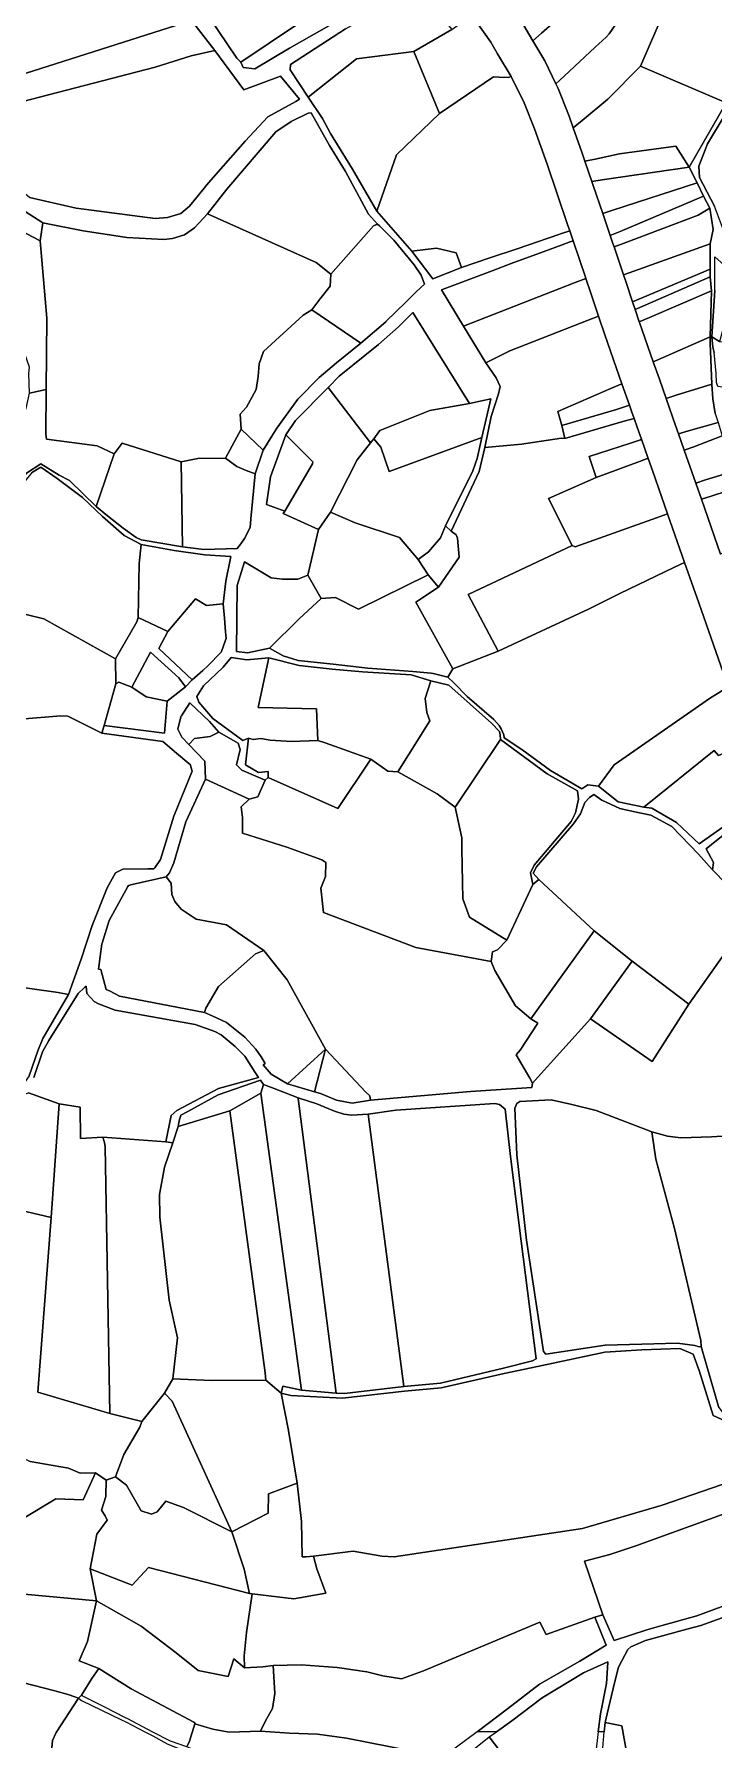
# Model space of a CAD drawing. Extents: x 542555 to 550520, y 1840485 to 1846995.
# Drawn here: x 548382 to 548751, y 1842996 to 1843922 of the extents above; entities that cross this region are included whole.
import ezdxf

# ---------------------------------------------------------------- set-up
doc = ezdxf.new("R2010")
doc.units = 0
doc.layers.add('Level 30', color=7, linetype='Continuous')

msp = doc.modelspace()

# ---------------------------------------------------------------- linework, layer by layer
at = {"layer": 'Level 30'}
for points in [[(548657.43, 1843922.78), (548652.66, 1843918.59), (548650.81, 1843921.69), (548646.49, 1843928.99), (548643.7, 1843932.94), (548647.93, 1843936.98), (548685.97, 1843973.29), (548698.66, 1843963.35), (548670.57, 1843934.34)], [(548445.31, 1843960.8), (548467.43, 1843929.63), (548348.5, 1843891.78), (548348.71, 1843897.3), (548348.73, 1843900.85), (548349.68, 1843916.09), (548352.41, 1843923.27), (548351.44, 1843928.08), (548400.88, 1843962.53), (548407.25, 1843965.66), (548424.67, 1843964.66), (548425.61, 1843962.93), (548428.24, 1843962.16), (548430.51, 1843961.71), (548438.92, 1843961.95)], [(548669.71, 1843899.38), (548665.17, 1843895.14), (548659.19, 1843907.61), (548652.66, 1843918.59), (548657.43, 1843922.78), (548670.57, 1843934.34), (548698.66, 1843963.35), (548713.06, 1843951.47), (548699.38, 1843929.94), (548694.24, 1843922.33), (548692.47, 1843920.49), (548686.5, 1843915.03)], [(548600.55, 1843934.52), (548608.67, 1843924.71), (548588.13, 1843912.69), (548556.95, 1843908.81), (548530.79, 1843887.88), (548521, 1843902.79), (548521.2, 1843905.7), (548551.01, 1843925.04), (548552.9518, 1843926.1599), (548598.33, 1843952.33), (548602.89, 1843954.96), (548608.09, 1843947.81), (548610.06, 1843945.13), (548605.76, 1843941.59), (548604.72, 1843940.73)], [(548724.88, 1843936.49), (548711.15, 1843904.69), (548693.5, 1843886.86), (548679.44, 1843875.23), (548674.67, 1843871.29), (548672.42, 1843877.63), (548666.41, 1843892.55), (548665.17, 1843895.14), (548669.71, 1843899.38), (548686.5, 1843915.03), (548692.47, 1843920.49), (548694.24, 1843922.33), (548699.38, 1843929.94), (548713.06, 1843951.47), (548726.02, 1843943.49)], [(548733.51, 1843941.29), (548742.48, 1843934.45), (548747.82, 1843930.92), (548776.43, 1843917.89), (548767.26, 1843899.07), (548757.73, 1843884.82), (548711.15, 1843904.69), (548724.88, 1843936.49), (548726.02, 1843943.49)], [(548467.43, 1843929.63), (548479.97, 1843913.27), (548467.14, 1843910.33), (548447.72, 1843904.26), (548365.94, 1843882.99), (548357.3, 1843878.6), (548354.74, 1843877.33), (548349.94, 1843885.94), (548348.5, 1843891.78)], [(548540.88, 1843938.29), (548547.29, 1843929.75), (548520.58, 1843914.54), (548501.78, 1843903.24), (548495.35, 1843904.12), (548494.14, 1843906.93)], [(548631.3, 1843898.96), (548602.04, 1843878.99), (548588.13, 1843912.69), (548608.67, 1843924.71), (548614.6, 1843928.83), (548619.55, 1843932.28), (548621.97, 1843929.02), (548629.95, 1843917.73), (548633.61, 1843911.49), (548640.93, 1843899.24), (548639.56, 1843898.65), (548634.45, 1843898.84)], [(548508.77, 1843877.21), (548496.46, 1843864.05), (548476.69, 1843841.46), (548466.3, 1843828.76), (548461.65, 1843824.78), (548454.34, 1843822.5), (548447.6, 1843821.96), (548404.83, 1843827.62), (548379.49, 1843833.49), (548366.02, 1843844.64), (548352.47, 1843858.01), (548359.56, 1843863.91), (548359.86, 1843865.47), (548354.74, 1843877.33), (548357.3, 1843878.6), (548365.94, 1843882.99), (548447.72, 1843904.26), (548467.14, 1843910.33), (548479.97, 1843913.27), (548495.75, 1843891.9), (548515.65, 1843899.37), (548525.93, 1843886.9), (548523.98, 1843885.62)], [(548588.13, 1843912.69), (548602.04, 1843878.99), (548578.72, 1843856.65), (548568.08, 1843826.02), (548554.78, 1843848.85), (548542.81, 1843868.21), (548538.54, 1843876.3), (548530.79, 1843887.88), (548556.95, 1843908.81)], [(548711.15, 1843904.69), (548757.73, 1843884.82), (548737.66, 1843849.82), (548730.29, 1843861.24), (548699.81, 1843857.05), (548686.59, 1843854.31), (548681.03, 1843853.16), (548679.4, 1843857.98), (548674.67, 1843871.29), (548679.44, 1843875.23), (548693.5, 1843886.86)], [(548671.5935, 1843818.6675), (548672.73, 1843815.31), (548667.78, 1843813.63), (548666.78, 1843813.29), (548644.1184, 1843805.599), (548629.33, 1843800.58), (548614.03, 1843795.31), (548611, 1843803.27), (548600.36, 1843805.86), (548586.94, 1843804.26), (548568.08, 1843826.02), (548578.72, 1843856.65), (548602.04, 1843878.99), (548631.3, 1843898.96), (548634.45, 1843898.84), (548639.56, 1843898.65), (548640.93, 1843899.24), (548641.39, 1843898.48), (548647.99, 1843884.76), (548653.63, 1843870.78), (548660.46, 1843851.56)], [(548566.21, 1843818.01), (548543.1, 1843791.85), (548535.07, 1843798.04), (548476.05, 1843824.59), (548486.63, 1843838), (548513.24, 1843869.12), (548521.48, 1843874.77), (548530.76, 1843879.17), (548532.32, 1843879.4), (548542.36, 1843861.7), (548550.9, 1843847.61), (548563.39, 1843824.38), (548568.41, 1843818.86)], [(548756.61, 1843877.6), (548786.6, 1843842.1), (548771.75, 1843821.96), (548757.39, 1843812.7), (548751.26, 1843828.78), (548743.29, 1843844.23), (548742.8, 1843850.49), (548747.48, 1843862.58)], [(548690.44, 1843842.94), (548684.77, 1843842.11), (548681.03, 1843853.16), (548686.59, 1843854.31), (548699.81, 1843857.05), (548730.29, 1843861.24), (548737.66, 1843849.82)], [(548696.06, 1843826.56), (548690.63, 1843824.81), (548685.52, 1843839.89), (548684.77, 1843842.11), (548690.44, 1843842.94), (548737.66, 1843849.82), (548741.88, 1843841.33)], [(548377.1272, 1843825.8209), (548386.68, 1843819.72), (548385.26, 1843809.82), (548363.44, 1843821.3), (548360.47, 1843825.24), (548357.5264, 1843827.9354), (548356.9878, 1843828.4286), (548356.94, 1843829.08), (548355.88, 1843832.86), (548355.16, 1843835.45), (548352.9667, 1843841.2512), (548365.9836, 1843832.9379)], [(548700.05, 1843814.94), (548694.73, 1843812.69), (548690.63, 1843824.81), (548696.06, 1843826.56), (548741.88, 1843841.33), (548745.46, 1843834.15)], [(548702.21, 1843808.64), (548696.79, 1843806.59), (548696.18, 1843808.39), (548694.73, 1843812.69), (548700.05, 1843814.94), (548745.46, 1843834.15), (548748.86, 1843827.67), (548742.51, 1843823.91)], [(548748.86, 1843827.67), (548750.57, 1843816.01), (548748.92, 1843808.19), (548707.46, 1843793.34), (548701.95, 1843791.36), (548697.91, 1843803.27), (548696.79, 1843806.59), (548702.21, 1843808.64), (548742.51, 1843823.91)], [(548385.26, 1843809.82), (548388.78, 1843767.83), (548388.52, 1843729.15), (548379.45, 1843727.21), (548379.1, 1843737.83), (548379.46, 1843741.34), (548374.2, 1843756.29), (548374.1, 1843768.23), (548375.34, 1843775.22), (548370.42, 1843787.14), (548368.85, 1843793.66), (548367.53, 1843806.41), (548363.44, 1843821.3)], [(548476.05, 1843824.59), (548535.07, 1843798.04), (548543.1, 1843791.85), (548542.58, 1843785.17), (548537.07, 1843778.2), (548532.7, 1843772.42), (548528.01, 1843769.57), (548506.43, 1843749.69), (548504.04, 1843743.04), (548503.63, 1843736.19), (548502.52, 1843729.11), (548497.18, 1843719.48), (548493.75, 1843715.73), (548494.34, 1843707.61), (548485.83, 1843691.85), (548470.82, 1843691.55), (548461.76, 1843689.86), (548429.77, 1843699.97), (548425.36, 1843694.2), (548416.23, 1843698.51), (548388.6, 1843702.22), (548388.32, 1843704.94), (548388.52, 1843729.15), (548388.78, 1843767.83), (548385.26, 1843809.82), (548386.68, 1843819.72), (548408.48, 1843815.29), (548432.19, 1843811.7), (548452.4, 1843810.56), (548457.1, 1843811.12), (548463.58, 1843813.08), (548469, 1843816.85)], [(548593.89, 1843786.41), (548592.1445, 1843784.7296), (548588.868, 1843781.5752), (548583.7, 1843776.6), (548572.9468, 1843765.9966), (548572.93, 1843765.98), (548572.8988, 1843765.9533), (548559.31, 1843754.32), (548532.7, 1843772.42), (548537.07, 1843778.2), (548542.58, 1843785.17), (548543.1, 1843791.85), (548566.21, 1843818.01), (548568.41, 1843818.86), (548569.5, 1843818.06), (548577.2, 1843810.17), (548588.2, 1843796.84), (548592.1, 1843791.16)], [(548681.25, 1843790.14), (548681.49, 1843789.42), (548675.74, 1843787.18), (548615.07, 1843763.55), (548603.16, 1843783.34), (548630.58, 1843793.67), (548640.9589, 1843797.4898), (548658.24, 1843803.85), (548668.7, 1843807.71), (548672.51, 1843809.11), (548674.57, 1843809.87)], [(548586.94, 1843804.26), (548600.36, 1843805.86), (548611, 1843803.27), (548614.03, 1843795.31), (548598.48, 1843789.3)], [(548712.35, 1843779.09), (548706.85, 1843776.78), (548703.14, 1843787.83), (548701.95, 1843791.36), (548707.46, 1843793.34), (548748.92, 1843808.19), (548748.99, 1843794.44)], [(548754.5467, 1843757.0802), (548754.09, 1843755.28), (548749.89, 1843757.66), (548751.61, 1843782.89), (548751.44, 1843801.23), (548754.791, 1843798.2592), (548756.64, 1843796.62), (548756.92, 1843775.95), (548757.52, 1843768.8)], [(548713.77, 1843774.97), (548708.27, 1843772.56), (548706.85, 1843776.78), (548712.35, 1843779.09), (548748.99, 1843794.44), (548749.01, 1843790.39)], [(548640.29, 1843750.04), (548627.11, 1843743.56), (548615.07, 1843763.55), (548675.74, 1843787.18), (548681.49, 1843789.42), (548684.18, 1843781.47), (548688.37, 1843768.97), (548682.75, 1843766.76)], [(548716.07, 1843768.25), (548710.52, 1843765.86), (548708.27, 1843772.56), (548713.77, 1843774.97), (548749.01, 1843790.39), (548749.8, 1843782.79)], [(548710.52, 1843765.86), (548716.07, 1843768.25), (548749.8, 1843782.79), (548749.04, 1843757.81), (548723.52, 1843746.55), (548718.11, 1843744.17), (548710.64, 1843765.49)], [(548532.7, 1843772.42), (548559.31, 1843754.32), (548546.19, 1843743.64), (548536.67, 1843735.61), (548525.15, 1843723.89), (548521.3482, 1843718.6895), (548513.68, 1843708.2), (548510.9575, 1843703.7413), (548506.31, 1843696.13), (548494.34, 1843707.61), (548493.75, 1843715.73), (548497.18, 1843719.48), (548502.52, 1843729.11), (548503.63, 1843736.19), (548504.04, 1843743.04), (548506.43, 1843749.69), (548528.01, 1843769.57)], [(548569.62, 1843706.77), (548566.38, 1843702.38), (548564.52, 1843700.1), (548541.63, 1843730.28), (548547.54, 1843736.31), (548568.99, 1843753.53), (548579.73, 1843763.18), (548587.47, 1843771.01), (548618.32, 1843721.43), (548596.79, 1843717.79)], [(548666.29, 1843717.18), (548668.53, 1843709.64), (548670.03, 1843702.46), (548668.31, 1843702.67), (548646.6, 1843699.43), (548626.7, 1843697.65), (548630.03, 1843714.49), (548634.06, 1843726.7), (548635, 1843730.67), (548632.84, 1843735.4), (548627.11, 1843743.56), (548640.29, 1843750.04), (548682.75, 1843766.76), (548688.37, 1843768.97), (548691.76, 1843758.87), (548701.1, 1843732.23), (548695.44, 1843729.78)], [(548730.58, 1843725.97), (548725.09, 1843724.26), (548721.43, 1843734.7), (548718.11, 1843744.17), (548723.52, 1843746.55), (548749.04, 1843757.81), (548748.93, 1843754.25), (548749.9, 1843731.97)], [(548766.09, 1843732.06), (548763.99, 1843731.38), (548761.0059, 1843730.3374), (548759.84, 1843729.93), (548753.2, 1843730.68), (548752.35, 1843732.93), (548752.34, 1843737.72), (548751.19, 1843749.19), (548750.48, 1843752.2), (548749.89, 1843757.66), (548754.09, 1843755.28), (548754.5031, 1843755.2108), (548773.01, 1843752.11), (548775.99, 1843750.93), (548776.86, 1843749.81), (548777.65, 1843744.43), (548777.88, 1843739.92), (548778.16, 1843735.66), (548778.25, 1843732.4), (548769.19, 1843731.73)], [(548425.36, 1843694.2), (548415.55, 1843665.52), (548401.07, 1843679.74), (548395.49, 1843682.61), (548385.5, 1843688.66), (548377.74, 1843683.66), (548372.25, 1843676.7), (548362.68, 1843674.98), (548355.99, 1843672.67), (548355.66, 1843680.68), (548361.72, 1843689.32), (548372.07, 1843711), (548377.57, 1843718.73), (548379.45, 1843727.21), (548388.52, 1843729.15), (548388.32, 1843704.94), (548388.6, 1843702.22), (548416.23, 1843698.51)], [(548557.33, 1843690.89), (548542.76, 1843662.48), (548536.4, 1843653.06), (548517.14, 1843661.74), (548517.98, 1843662.96), (548533.1, 1843688.67), (548533.28, 1843689.74), (548518.57, 1843704.42), (548523.93, 1843712.26), (548541.63, 1843730.28), (548564.52, 1843700.1)], [(548698.06, 1843718.26), (548668.53, 1843709.64), (548666.29, 1843717.18), (548695.44, 1843729.78), (548701.1, 1843732.23), (548705.17, 1843720.62), (548699.26, 1843718.66)], [(548737.23, 1843706.59), (548731.82, 1843705.05), (548730.26, 1843709.51), (548725.09, 1843724.26), (548730.58, 1843725.97), (548749.9, 1843731.97), (548750.48, 1843723.97), (548751.8, 1843716.06), (548753.4, 1843711.21)], [(548618.32, 1843721.43), (548629.97, 1843724.08), (548625.01, 1843703.02), (548574.74, 1843684.56), (548570.19, 1843697.76), (548566.38, 1843702.38), (548569.62, 1843706.77), (548596.79, 1843717.79)], [(548701.65, 1843711.69), (548670.03, 1843702.46), (548668.53, 1843709.64), (548698.06, 1843718.26), (548699.26, 1843718.66), (548705.17, 1843720.62), (548706.5, 1843716.83), (548707.68, 1843713.45)], [(548494.34, 1843707.61), (548506.31, 1843696.13), (548501.87, 1843683.32), (548497.06, 1843685.06), (548492.04, 1843687.25), (548485.83, 1843691.85)], [(548683.36, 1843692.63), (548687.13, 1843681.34), (548661.14, 1843669.86), (548674.12, 1843644.29), (548617.62, 1843617.76), (548633.91, 1843587), (548609.18, 1843577.31), (548589.24, 1843613.63), (548601.43, 1843621.73), (548612.68, 1843638.01), (548611.86, 1843648.43), (548611.02, 1843650.18), (548608.33, 1843652.24), (548623.51, 1843684.56), (548626.7, 1843697.65), (548646.6, 1843699.43), (548668.31, 1843702.67), (548670.03, 1843702.46), (548701.65, 1843711.69), (548707.68, 1843713.45), (548709.35, 1843708.7), (548711.68, 1843702.05), (548711.16, 1843701.85), (548705.65, 1843700.02)], [(548740.17, 1843698.05), (548734.96, 1843696.08), (548731.82, 1843705.05), (548737.23, 1843706.59), (548753.4, 1843711.21), (548755.59, 1843703.89)], [(548461.76, 1843689.86), (548462.4, 1843643.56), (548440.09, 1843647.48), (548437.33, 1843648.75), (548430.35, 1843653.75), (548420.78, 1843661.23), (548415.55, 1843665.52), (548425.36, 1843694.2), (548429.77, 1843699.97)], [(548533.1, 1843688.67), (548517.98, 1843662.96), (548508.07, 1843666.68), (548510.31, 1843681.71), (548518.57, 1843704.42), (548533.28, 1843689.74)], [(548566.38, 1843702.38), (548570.19, 1843697.76), (548574.74, 1843684.56), (548625.01, 1843703.02), (548622.42, 1843691.56), (548620.09, 1843685), (548605.32, 1843655.08), (548602.6, 1843648.57), (548596.04, 1843640.87), (548590.45, 1843636.7), (548580.3, 1843648.67), (548556.26, 1843656.64), (548542.76, 1843662.48), (548557.33, 1843690.89), (548564.52, 1843700.1)], [(548709.25, 1843689.54), (548687.13, 1843681.34), (548683.36, 1843692.63), (548705.65, 1843700.02), (548711.16, 1843701.85), (548711.68, 1843702.05), (548715.31, 1843691.69), (548714.44, 1843691.47)], [(548746.51, 1843679.96), (548741.18, 1843678.3), (548734.96, 1843696.08), (548740.17, 1843698.05), (548755.59, 1843703.89), (548762.59, 1843684.96)], [(548501.87, 1843683.32), (548499.6539, 1843658.9256), (548499.22, 1843654.15), (548496.1, 1843648.15), (548494.1272, 1843645.3666), (548492.23, 1843642.69), (548474.06, 1843642.26), (548462.4, 1843643.56), (548461.76, 1843689.86), (548470.82, 1843691.55), (548485.83, 1843691.85), (548492.04, 1843687.25), (548497.06, 1843685.06)], [(548675.77, 1843643.57), (548674.12, 1843644.29), (548661.14, 1843669.86), (548687.13, 1843681.34), (548709.25, 1843689.54), (548714.44, 1843691.47), (548715.31, 1843691.69), (548717.79, 1843684.6), (548725.86, 1843661.54), (548719.83, 1843659.38)], [(548438.93, 1843634.58), (548438.46, 1843605.24), (548437.63, 1843602.9), (548426.08, 1843582.88), (548387.25, 1843604.48), (548371.66, 1843608.41), (548362.24, 1843611.05), (548359.49, 1843626.18), (548357.6607, 1843629.9147), (548357.46, 1843638.32), (548356.647, 1843643.6451), (548356.93, 1843644.19), (548355.16, 1843653.87), (548355.54, 1843667.51), (548362.1, 1843669.14), (548373.29, 1843674.54), (548381, 1843684.24), (548385.53, 1843686.84), (548394.42, 1843680.73), (548408.21, 1843670.46), (548419.01, 1843660.2), (548430.8, 1843649.87), (548440.05, 1843644.9)], [(548749.6, 1843671.19), (548744.27, 1843669.47), (548741.18, 1843678.3), (548746.51, 1843679.96), (548762.59, 1843684.96), (548766.67, 1843676.71)], [(548759.84, 1843642.08), (548754.69, 1843639.7), (548744.27, 1843669.47), (548749.6, 1843671.19), (548766.67, 1843676.71), (548779.05, 1843662.69), (548782.75, 1843652.66)], [(548590.45, 1843636.7), (548595.87, 1843628.51), (548558, 1843609.83), (548545.53, 1843616.07), (548537.86, 1843615.67), (548530.55, 1843628.32), (548536.4, 1843653.06), (548542.76, 1843662.48), (548556.26, 1843656.64), (548580.3, 1843648.67)], [(548682.86, 1843609.86), (548633.91, 1843587), (548617.62, 1843617.76), (548674.12, 1843644.29), (548675.77, 1843643.57), (548719.83, 1843659.38), (548725.86, 1843661.54), (548735.08, 1843635.19), (548729.31, 1843632.43), (548699.86, 1843618.34)], [(548608.33, 1843652.24), (548611.02, 1843650.18), (548611.86, 1843648.43), (548612.68, 1843638.01), (548601.43, 1843621.73), (548595.87, 1843628.51), (548590.45, 1843636.7), (548596.04, 1843640.87), (548602.6, 1843648.57), (548605.32, 1843655.08)], [(548485.98, 1843624.95), (548484.52, 1843612.67), (548475.44, 1843611.71), (548469.5, 1843615.32), (548454.53, 1843597.74), (548438.46, 1843605.24), (548438.93, 1843634.58), (548440.05, 1843644.9), (548457.87, 1843641.71), (548474.62, 1843639.31), (548488.78, 1843638.31)], [(548530.55, 1843628.32), (548537.86, 1843615.67), (548525.77, 1843604.52), (548509.77, 1843588.57), (548497.72, 1843586), (548491.82, 1843586.77), (548492.08, 1843622.73), (548496.16, 1843635.46), (548510.59, 1843626.73), (548516.82, 1843626.09), (548525.06, 1843626.14)], [(548696.8, 1843525.15), (548688.35, 1843513.62), (548682.57, 1843514.33), (548679.28, 1843512.12), (548662.33, 1843522.1), (548646.7, 1843533.59), (548637.06, 1843539.93), (548637, 1843541.53), (548635.52, 1843544.79), (548634.39, 1843546.66), (548631.53, 1843549.79), (548617.06, 1843562.28), (548609.74, 1843569.69), (548606.63, 1843572.76), (548609.18, 1843577.31), (548633.91, 1843587), (548682.86, 1843609.86), (548699.86, 1843618.34), (548729.31, 1843632.43), (548735.08, 1843635.19), (548742.78, 1843613.2), (548758.84, 1843567.57), (548753.35, 1843564.14), (548749.23, 1843561.56)], [(548609.18, 1843577.31), (548606.63, 1843572.76), (548598.58, 1843574.84), (548597.52, 1843574.97), (548587.6, 1843575.87), (548563.07, 1843577.67), (548544.31, 1843579.85), (548525.34, 1843581.84), (548517.18, 1843584.43), (548509.77, 1843588.57), (548525.77, 1843604.52), (548537.86, 1843615.67), (548545.53, 1843616.07), (548558, 1843609.83), (548595.87, 1843628.51), (548601.43, 1843621.73), (548589.24, 1843613.63)], [(548486.16, 1843593.84), (548485.8679, 1843593.0031), (548483.7287, 1843586.8745), (548483.57, 1843586.42), (548476.26, 1843579.06), (548473.4681, 1843576.5518), (548467.7, 1843571.37), (548449.58, 1843588.36), (548454.53, 1843597.74), (548469.5, 1843615.32), (548475.44, 1843611.71), (548484.52, 1843612.67), (548485.36, 1843604.9), (548485.9, 1843597.435)], [(548426.08, 1843582.88), (548426.22, 1843569.24), (548419.97, 1843546.59), (548418.75, 1843542.48), (548400.24, 1843551.65), (548396.39, 1843551.88), (548374.48, 1843550.09), (548369.72, 1843582.94), (548369.56, 1843586.32), (548368.41, 1843592.08), (548367.42, 1843594.13), (548363.95, 1843594.64), (548362.24, 1843611.05), (548371.66, 1843608.41), (548387.25, 1843604.48)], [(548454.53, 1843597.74), (548449.58, 1843588.36), (548467.7, 1843571.37), (548464.08, 1843567.58), (548460.45, 1843572.48), (548445.18, 1843586.38), (548434.96, 1843567.47), (548427.98, 1843570.07), (548427.54, 1843570), (548426.22, 1843569.24), (548426.08, 1843582.88), (548437.63, 1843602.9), (548438.46, 1843605.24)], [(548434.96, 1843567.47), (548445.18, 1843586.38), (548460.45, 1843572.48), (548464.08, 1843567.58), (548454.14, 1843559.87), (548442.73, 1843562.19)], [(548509.37, 1843583.26), (548503.5, 1843556.43), (548535.16, 1843555.64), (548535.97, 1843538.43), (548521.65, 1843537.93), (548510.16, 1843538.6), (548505.02, 1843539.56), (548500.89, 1843538.92), (548498.34, 1843539.63), (548495.33, 1843538.46), (548478.88, 1843550.37), (548471.43, 1843559.24), (548470.31, 1843562.31), (548473.89, 1843568.22), (548484.48, 1843578.22), (548488.94, 1843583.49), (548497.5, 1843582.32)], [(548596.72, 1843549.06), (548579.42, 1843521.43), (548574.02, 1843521.79), (548564.78, 1843528.32), (548540.02, 1843537.09), (548535.97, 1843538.43), (548535.16, 1843555.64), (548503.5, 1843556.43), (548509.37, 1843583.26), (548525.9, 1843579.24), (548543.75, 1843577.21), (548560.31, 1843575.71), (548586.72, 1843574.09), (548597.28, 1843570.86), (548594.19, 1843561.19), (548595.2, 1843553.63)], [(548434.96, 1843567.47), (548442.73, 1843562.19), (548454.14, 1843559.87), (548452.64, 1843542.5), (548419.97, 1843546.59), (548426.22, 1843569.24), (548427.54, 1843570), (548427.98, 1843570.07)], [(548635.12, 1843539.03), (548610.48, 1843502.23), (548600.76, 1843509.38), (548579.42, 1843521.43), (548596.72, 1843549.06), (548595.2, 1843553.63), (548594.19, 1843561.19), (548597.28, 1843570.86), (548607.17, 1843568.42), (548630.28, 1843547.79), (548634.6, 1843543.37), (548634.9, 1843541.46)], [(548751.19, 1843533.07), (548712.96, 1843502.26), (548698.97, 1843505.16), (548688.35, 1843513.62), (548696.8, 1843525.15), (548749.23, 1843561.56), (548753.35, 1843564.14), (548758.84, 1843567.57), (548769.51, 1843537.24), (548763.71, 1843534.72), (548753.57, 1843530.31)], [(548468.92, 1843539.6), (548465.86, 1843536.32), (548462.05, 1843540.18), (548460.02, 1843544.57), (548461.562, 1843551.2199), (548461.62, 1843551.47), (548461.8879, 1843551.8711), (548466.55, 1843558.85), (548477.11, 1843548.72), (548482.16, 1843542.96), (548477.44, 1843540.62)], [(548503.31, 1843507.79), (548498.75, 1843506.49), (548475, 1843517.36), (548474.63, 1843527.14), (548465.86, 1843536.32), (548468.92, 1843539.6), (548477.44, 1843540.62), (548482.16, 1843542.96), (548492.66, 1843537.04), (548493.82, 1843533.59), (548491.75, 1843525.14), (548494.68, 1843522.33), (548507.34, 1843516.84)], [(548535.97, 1843538.43), (548540.02, 1843537.09), (548564.78, 1843528.32), (548546.9, 1843501.47), (548509.07, 1843518.28), (548509.03, 1843521.66), (548503.79, 1843521.06), (548496.73, 1843525.15), (548498.34, 1843539.63), (548500.89, 1843538.92), (548505.02, 1843539.56), (548510.16, 1843538.6), (548521.65, 1843537.93)], [(548677.47, 1843506.51), (548675.82, 1843499.23), (548673.58, 1843494.52), (548653.43, 1843470.71), (548651.41, 1843466.64), (548652.66, 1843460.22), (548638.64, 1843429.95), (548618.23, 1843442.47), (548614.76, 1843452.5), (548614.14, 1843479.63), (548614.23, 1843485.61), (548610.48, 1843502.23), (548635.12, 1843539.03), (548660.44, 1843520.39), (548676.92, 1843511.1)], [(548779.83, 1843507.91), (548774.69, 1843504.35), (548774.52, 1843504.23), (548774.45, 1843504.18), (548757.17, 1843492.24), (548743.11, 1843482.36), (548730.66, 1843493.98), (548717.4, 1843501.76), (548712.96, 1843502.26), (548751.19, 1843533.07), (548753.57, 1843530.31), (548763.71, 1843534.72), (548769.51, 1843537.24)], [(548630.78, 1843423.72), (548630, 1843418.46), (548589.13, 1843426), (548539.02, 1843445.01), (548537.63, 1843458.29), (548540.09, 1843464.57), (548540.39, 1843472.13), (548538.19, 1843473.65), (548519.08, 1843480.52), (548495.03, 1843488.1), (548495.14, 1843496.58), (548494.35, 1843502.41), (548498.75, 1843506.49), (548503.31, 1843507.79), (548507.34, 1843516.84), (548509.07, 1843518.28), (548546.9, 1843501.47), (548564.78, 1843528.32), (548574.02, 1843521.79), (548579.42, 1843521.43), (548600.76, 1843509.38), (548610.48, 1843502.23), (548614.23, 1843485.61), (548614.14, 1843479.63), (548614.76, 1843452.5), (548618.23, 1843442.47), (548638.64, 1843429.95), (548633.45, 1843424.77)], [(548650.99, 1843355.09), (548652.48, 1843352.21), (548652.18, 1843349.88), (548618.85, 1843347.78), (548564.52, 1843343.05), (548564.2, 1843345.43), (548562.09, 1843347.45), (548540.09, 1843370.71), (548519.36, 1843408.39), (548506.58, 1843424.4), (548486.32, 1843438.37), (548469.97, 1843441.34), (548461.77, 1843446.73), (548458.24, 1843450.94), (548456.76, 1843454.78), (548456.34, 1843460.95), (548453.58, 1843464.31), (548455.44, 1843466.59), (548457.77, 1843472.05), (548464.32, 1843494.23), (548475, 1843517.36), (548498.75, 1843506.49), (548494.35, 1843502.41), (548495.14, 1843496.58), (548495.03, 1843488.1), (548519.08, 1843480.52), (548538.19, 1843473.65), (548540.39, 1843472.13), (548540.09, 1843464.57), (548537.63, 1843458.29), (548539.02, 1843445.01), (548589.13, 1843426), (548630, 1843418.46), (548632.1, 1843413.46), (548643.24, 1843394.31), (548651.57, 1843387.27), (548655.4, 1843384.83), (548645.85, 1843370.26), (548643.62, 1843367.68)], [(548772.78, 1843445.16), (548737.38, 1843395.22), (548706.59, 1843418.56), (548685.94, 1843435.1), (548655.99, 1843462.95), (548652.8, 1843466.32), (548654.77, 1843469.76), (548674.84, 1843493.25), (548678.56, 1843498.52), (548680.99, 1843504.84), (548683.42, 1843507.42), (548685.89, 1843509.03), (548690.14, 1843506.11), (548700.03, 1843501.49), (548707.24, 1843499.87), (548716.82, 1843497.8), (548728.24, 1843491.76), (548742.67, 1843476.77), (548748.47, 1843470.14), (548750.27, 1843468.11)], [(548793.04, 1843431.22), (548785.28, 1843433.66), (548780.13, 1843437.27), (548772.78, 1843445.16), (548750.27, 1843468.11), (548750.82, 1843472.08), (548746.75, 1843479.64), (548757.83, 1843488.41), (548766.61, 1843494.7), (548775.54, 1843501.1), (548775.57, 1843501.12), (548780.85, 1843504.9), (548780.88, 1843504.92), (548785.07, 1843493), (548789.99, 1843479.14), (548801.71, 1843445.75), (548808.36, 1843426.8), (548800.29, 1843429.13)], [(548475.13, 1843393.04), (548474.38, 1843390.76), (548428.2, 1843399.61), (548423.22, 1843402.27), (548421.01, 1843403.22), (548418.06, 1843413.98), (548416.81, 1843414.15), (548418.751, 1843427.9909), (548418.8, 1843428.34), (548422.68, 1843440.72), (548432.7821, 1843459.1386), (548433.09, 1843459.7), (548435.0833, 1843460.1485), (548453.58, 1843464.31), (548456.34, 1843460.95), (548456.76, 1843454.78), (548458.24, 1843450.94), (548461.77, 1843446.73), (548469.97, 1843441.34), (548486.32, 1843438.37), (548506.58, 1843424.4), (548502.08, 1843422.6), (548481.97, 1843404.81)], [(548655.99, 1843462.95), (548685.94, 1843435.1), (548651.57, 1843387.27), (548643.24, 1843394.31), (548632.1, 1843413.46), (548630, 1843418.46), (548630.78, 1843423.72), (548633.45, 1843424.77), (548638.64, 1843429.95), (548652.66, 1843460.22)], [(548706.59, 1843418.56), (548683.93, 1843387.24), (548653.99, 1843354), (548652.48, 1843352.21), (548650.99, 1843355.09), (548643.62, 1843367.68), (548645.85, 1843370.26), (548655.4, 1843384.83), (548651.57, 1843387.27), (548685.94, 1843435.1)], [(548506.58, 1843424.4), (548519.36, 1843408.39), (548540.09, 1843370.71), (548519.56, 1843351.92), (548510.71, 1843357.18), (548506.29, 1843362.28), (548507.29, 1843363.03), (548505.27, 1843366.67), (548502.33, 1843370.68), (548496.26, 1843377.28), (548486.37, 1843385.26), (548478.57, 1843388.93), (548474.38, 1843390.76), (548475.13, 1843393.04), (548481.97, 1843404.81), (548502.08, 1843422.6)], [(548706.59, 1843418.56), (548737.38, 1843395.22), (548717.56, 1843364.08), (548683.93, 1843387.24)], [(548365.5, 1843405.8), (548395.01, 1843401.49), (548400.54, 1843400.48), (548386.7, 1843376.59), (548383.88, 1843369.85), (548379.26, 1843356.2), (548374.89, 1843350.14), (548370.66, 1843347.55), (548364, 1843346.71), (548365.6, 1843353.95), (548357.18, 1843357.21), (548339.61, 1843358.43), (548324.05, 1843382.84), (548338.89, 1843385.83), (548356.26, 1843391.69), (548366.14, 1843395.66)], [(548519.56, 1843351.92), (548540.09, 1843370.71), (548534.22, 1843347.61)], [(548564.52, 1843343.05), (548554.7, 1843341.39), (548546.1, 1843343.02), (548537.47, 1843346.62), (548534.22, 1843347.61), (548540.09, 1843370.71), (548562.09, 1843347.45), (548564.2, 1843345.43)], [(548378.84, 1843346.98), (548395.46, 1843340.98), (548391.16, 1843279.31), (548348.03, 1843289.4), (548338.49, 1843290.49), (548339.66, 1843302.03), (548342.28, 1843326.75), (548346.32, 1843340.12), (548348.05, 1843342.07), (548358.6, 1843343.37), (548363.39, 1843342.47), (548371.67, 1843344.59)], [(548506.5, 1843351.54), (548505.08, 1843346.92), (548488.11, 1843337.31), (548460.06, 1843328.71), (548460.71, 1843331.76), (548461.64, 1843334.85), (548465.42, 1843336.97), (548481.78, 1843345.95), (548504.75, 1843353.95)], [(548505.08, 1843346.92), (548527.1, 1843185.45), (548516.98, 1843187.67), (548516.08, 1843183.91), (548507.67, 1843190.89), (548507.34, 1843194.94), (548488.11, 1843337.31)], [(548525.26, 1843344.24), (548525.2931, 1843343.9827), (548545.89, 1843183.84), (548527.1, 1843185.45), (548505.08, 1843346.92), (548506.5, 1843351.54), (548512.1721, 1843349.3328)], [(548419.26, 1843323.03), (548420.21, 1843320.08), (548420.41, 1843317.72), (548422.96, 1843172.77), (548383.97, 1843184.43), (548391.16, 1843279.31), (548395.46, 1843340.98), (548406.86, 1843339.2), (548407.05, 1843322.19)], [(548478.2, 1843190.8), (548457.3, 1843191.69), (548459.72, 1843213.89), (548455.19, 1843234.35), (548450.09, 1843279.46), (548450.02, 1843291.78), (548452.7, 1843306.7), (548457.19, 1843319.79), (548460.06, 1843328.71), (548488.11, 1843337.31), (548507.34, 1843194.94), (548507.67, 1843190.89)], [(548563.26, 1843335.5), (548582.7, 1843187.53), (548550.39, 1843183.62), (548545.89, 1843183.84), (548525.2931, 1843343.9827), (548525.26, 1843344.24), (548535.35, 1843341), (548544.17, 1843337.36), (548545.5023, 1843336.9317), (548550.08, 1843335.46), (548554.17, 1843334.9)], [(548637.65, 1843338.21), (548640.65, 1843312.48), (548646.34, 1843266.54), (548654.58, 1843202.62), (548652.46, 1843201.49), (548636.83, 1843197.48), (548602.52, 1843189.25), (548582.7, 1843187.53), (548563.26, 1843335.5), (548578.33, 1843337.67), (548632.01, 1843341.3), (548634.6, 1843340.73)], [(548717.26, 1843325.88), (548719.46, 1843310.96), (548729.67, 1843273.31), (548743.97, 1843212.54), (548744.05, 1843209.17), (548742.97, 1843209), (548740.76, 1843209.74), (548731.33, 1843210.97), (548711.85, 1843210.52), (548692, 1843209.89), (548659.77, 1843205.1), (548658.41, 1843206.56), (548649.3, 1843266.94), (548644.1, 1843313.3), (548642.9, 1843338.77), (548644.1, 1843341.27), (548645.56, 1843342.28), (548662.73, 1843343.31), (548673.8, 1843340.75), (548687.17, 1843337.43)], [(548459.72, 1843213.89), (548457.3, 1843191.69), (548452.73, 1843183.89), (548440.33, 1843168.51), (548422.96, 1843172.77), (548420.41, 1843317.72), (548420.21, 1843320.08), (548419.26, 1843323.03), (548453.45, 1843320.37), (548457.19, 1843319.79), (548452.7, 1843306.7), (548450.02, 1843291.78), (548450.09, 1843279.46), (548455.19, 1843234.35)], [(548796.47, 1843188.69), (548762.45, 1843175.79), (548756.12, 1843173.27), (548753.47, 1843176.69), (548744.86, 1843206.73), (548744.05, 1843209.17), (548743.97, 1843212.54), (548729.67, 1843273.31), (548719.46, 1843310.96), (548717.26, 1843325.88), (548725.83, 1843323.5), (548733.08, 1843322.61), (548749.79, 1843323.06), (548758.37, 1843323.74), (548761.93, 1843312.38), (548766.55, 1843293.49), (548769.94, 1843280.92), (548775.43, 1843261.77)], [(548516.08, 1843183.91), (548520.02, 1843163.69), (548524.81, 1843134.97), (548509.26, 1843129.25), (548509, 1843118.66), (548489.19, 1843108.59), (548456.9, 1843179.46), (548452.73, 1843183.89), (548457.3, 1843191.69), (548478.2, 1843190.8), (548507.67, 1843190.89)], [(548432.04, 1843133.83), (548426.1, 1843138.38), (548430.65, 1843150.5), (548439.26, 1843165.47), (548440.33, 1843168.51), (548452.73, 1843183.89), (548456.9, 1843179.46), (548489.19, 1843108.59), (548463.09, 1843121.71), (548453.49, 1843125.2), (548448.77, 1843119.46), (548445.58, 1843118.18), (548440.08, 1843119.9)], [(548362.84, 1843155.06), (548379.76, 1843146.68), (548400.6, 1843143.21), (548406.99, 1843140.41), (548415.28, 1843140.57), (548408.56, 1843126.02), (548393.62, 1843126.49), (548375.89, 1843115.85), (548371.11, 1843119.01), (548356.15, 1843135.58), (548357.57, 1843140.74)], [(548420.99, 1843136.56), (548420.83, 1843127.77), (548418.48, 1843120.42), (548420.49, 1843117.22), (548421.59, 1843114.81), (548416.01, 1843107.36), (548412.33, 1843088.5), (548415.81, 1843071.03), (548376.44, 1843074.72), (548346.55, 1843083.6), (548276.59, 1843094.82), (548289.71, 1843133.27), (548309.75, 1843131.22), (548331.57, 1843127.23), (548346.93, 1843122.51), (548352.81, 1843112.07), (548355.31, 1843112.04), (548371.11, 1843119.01), (548375.89, 1843115.85), (548393.62, 1843126.49), (548408.56, 1843126.02), (548415.28, 1843140.57)], [(548489.19, 1843108.59), (548496.02, 1843088.3), (548498.89, 1843075.1), (548444.04, 1843089.23), (548435.21, 1843079.66), (548412.33, 1843088.5), (548416.01, 1843107.36), (548421.59, 1843114.81), (548420.49, 1843117.22), (548418.48, 1843120.42), (548420.83, 1843127.77), (548420.99, 1843136.56), (548426.1, 1843138.38), (548432.04, 1843133.83), (548440.08, 1843119.9), (548445.58, 1843118.18), (548448.77, 1843119.46), (548453.49, 1843125.2), (548463.09, 1843121.71)], [(548522.99, 1843072.1), (548500.34, 1843074.81), (548498.89, 1843075.1), (548496.02, 1843088.3), (548489.19, 1843108.59), (548509, 1843118.66), (548509.26, 1843129.25), (548524.81, 1843134.97), (548527.05, 1843114.1), (548527.43, 1843094.92), (548529.72, 1843094.89), (548533.54, 1843095.28), (548535.43, 1843088.51), (548540.28, 1843075.19)], [(548800.0865, 1843092.8144), (548799.52, 1843090.22), (548793.63, 1843085.9), (548768.17, 1843072.64), (548741.69, 1843062.9), (548727.39, 1843058.97), (548723.5639, 1843057.8743), (548714.61, 1843055.31), (548696.86, 1843049.46), (548690.72, 1843063.45), (548680.72, 1843092.62), (548694.51, 1843096.28), (548708.68, 1843101.04), (548778.15, 1843126.18), (548800.21, 1843093.38)], [(548498.89, 1843075.1), (548500.34, 1843074.81), (548497.26, 1843053.84), (548495.95, 1843041.26), (548496.19, 1843034.62), (548490.3, 1843039.57), (548487.31, 1843029.93), (548471.08, 1843033.23), (548459.07, 1843042.81), (548440.02, 1843057.38), (548415.81, 1843071.03), (548412.33, 1843088.5), (548435.21, 1843079.66), (548444.04, 1843089.23)], [(548415.81, 1843071.03), (548410.96, 1843048.9), (548406.38, 1843038.52), (548417.08, 1843034.32), (548413.27, 1843028.85), (548407.64, 1843019.83), (548406.07, 1843018.12), (548400.93, 1843019.97), (548393.24, 1843022.2), (548370.01, 1843028.09), (548375.37, 1843066.54), (548376.44, 1843074.72)], [(548507.55, 1843005.83), (548504.84, 1843000.24), (548487.87, 1842999.82), (548479.03, 1843001.28), (548469.21, 1843004.18), (548469.26, 1843004.75), (548468.64, 1843005.1), (548434.7, 1843023.29), (548417.08, 1843034.32), (548406.38, 1843038.52), (548410.96, 1843048.9), (548415.81, 1843071.03), (548440.02, 1843057.38), (548459.07, 1843042.81), (548471.08, 1843033.23), (548487.31, 1843029.93), (548490.3, 1843039.57), (548496.19, 1843034.62), (548506.13, 1843035.24), (548511.79, 1843035.88), (548512.7, 1843020.81), (548511.38, 1843012.56)], [(548417.08, 1843034.32), (548434.7, 1843023.29), (548468.64, 1843005.1), (548469.26, 1843004.75), (548469.21, 1843004.18), (548466.36, 1842994.88), (548464.77, 1842991.8), (548455.91, 1842994.84), (548446.01, 1843000), (548432.78, 1843006.96), (548431.52, 1843007.6), (548420.02, 1843013.43), (548408.05, 1843019.5), (548407.64, 1843019.83), (548413.27, 1843028.85)], [(548693.425, 1843037.6646), (548692.72, 1843026.17), (548689.38, 1843009.61), (548688.25, 1843000), (548686.76, 1842987.35), (548687.05, 1842979.81), (548690.52, 1842941.09), (548690.54, 1842929.6), (548673.42, 1842940.6), (548670.69, 1842943.33), (548656.96, 1842957.98), (548633.19, 1842991.72), (548631.8629, 1842993.4436), (548628.94, 1842997.24), (548632.91, 1843000), (548641.26, 1843005.8), (548657.72, 1843018.31), (548680.2, 1843031.9), (548693.44, 1843037.91)], [(548391.92, 1842995.24), (548390.24, 1842977.72), (548387.69, 1842973.94), (548354.28, 1842984.34), (548358.9, 1842989.69), (548364.64, 1843004.84), (548369.28, 1843017.37), (548370.01, 1843028.09), (548393.24, 1843022.2), (548400.93, 1843019.97), (548406.07, 1843018.12), (548393.96, 1842999.61)], [(548427.93, 1842955.62), (548422.15, 1842953.05), (548418.26, 1842957.98), (548413.82, 1842961.54), (548395.17, 1842976.1), (548390.24, 1842977.72), (548391.92, 1842995.24), (548393.96, 1842999.61), (548406.07, 1843018.12), (548407.6, 1843017), (548429.36, 1843006.43), (548431.73, 1843005.28), (548442.04, 1843000), (548446.42, 1842997.76), (548454.09, 1842993.45), (548463.51, 1842989.54), (548460.79, 1842986.55), (548454.12, 1842980.77)], [(548504.84, 1843000.24), (548520.63, 1842999.21), (548535.83, 1842998.7), (548551.62, 1842996.52), (548587.43, 1842989.47), (548597.75, 1842985.79), (548600.76, 1842983.76), (548577.3, 1842965.44), (548561.98, 1842970.23), (548540.21, 1842975.73), (548518.03, 1842978.25), (548479.78, 1842985.53), (548464.77, 1842991.8), (548466.36, 1842994.88), (548469.21, 1843004.18), (548479.03, 1843001.28), (548487.87, 1842999.82)], [(548722.91, 1842941.42), (548723, 1842928.1), (548693.65, 1842923.61), (548691.09, 1842978.78), (548690.39, 1842986.95), (548691.5, 1843000), (548691.93, 1843004.94), (548700.97, 1843003.22), (548703.51, 1842989.12), (548706.45, 1842976.13), (548705.56, 1842972.52), (548711.48, 1842965.99), (548717.36, 1842967), (548736.07, 1842956.86), (548724.57, 1842945.19)], [(548628.94, 1842997.24), (548631.8629, 1842993.4436), (548633.19, 1842991.72), (548656.96, 1842957.98), (548670.69, 1842943.33), (548673.42, 1842940.6), (548690.54, 1842929.6), (548689.93, 1842919.08), (548686.76, 1842903.12), (548681.89, 1842883.8), (548680.47, 1842874.14), (548681.02, 1842858.37), (548650.48, 1842883.56), (548626.93, 1842905.21), (548608.59, 1842922.97), (548590.78, 1842940.42), (548580.087, 1842952.536), (548577.33, 1842955.66)]]:
    msp.add_lwpolyline(points, close=True, dxfattribs=at)
for points in [[(548540.88, 1843938.29), (548494.14, 1843906.93), (548492.07, 1843909.12), (548467.17, 1843946.14)], [(548467.17, 1843946.14), (548492.07, 1843909.12), (548494.14, 1843906.93), (548495.35, 1843904.12), (548501.78, 1843903.24), (548520.58, 1843914.54), (548547.29, 1843929.75)], [(548379.49, 1843833.49), (548404.83, 1843827.62), (548447.6, 1843821.96), (548454.34, 1843822.5), (548461.65, 1843824.78), (548466.3, 1843828.76), (548476.69, 1843841.46), (548496.46, 1843864.05), (548508.77, 1843877.21), (548523.98, 1843885.62), (548525.93, 1843886.9), (548515.65, 1843899.37), (548495.75, 1843891.9), (548479.97, 1843913.27), (548467.43, 1843929.63)], [(548551.01, 1843925.04), (548521.2, 1843905.7), (548521, 1843902.79), (548530.79, 1843887.88), (548538.54, 1843876.3), (548542.81, 1843868.21), (548554.78, 1843848.85), (548568.08, 1843826.02), (548586.94, 1843804.26), (548598.48, 1843789.3), (548614.03, 1843795.31), (548629.33, 1843800.58), (548644.1184, 1843805.599), (548666.78, 1843813.29), (548667.78, 1843813.63), (548672.73, 1843815.31), (548673.282, 1843813.678), (548674.57, 1843809.87), (548672.51, 1843809.11), (548668.7, 1843807.71), (548658.24, 1843803.85), (548640.9589, 1843797.4898), (548630.58, 1843793.67), (548603.16, 1843783.34), (548615.07, 1843763.55), (548627.11, 1843743.56), (548632.84, 1843735.4), (548635, 1843730.67), (548634.06, 1843726.7), (548630.03, 1843714.49), (548626.7, 1843697.65), (548623.51, 1843684.56), (548608.33, 1843652.24), (548605.32, 1843655.08), (548620.09, 1843685), (548622.42, 1843691.56), (548625.01, 1843703.02), (548629.97, 1843724.08), (548618.32, 1843721.43), (548587.47, 1843771.01), (548579.73, 1843763.18), (548568.99, 1843753.53), (548547.54, 1843736.31), (548541.63, 1843730.28), (548523.93, 1843712.26), (548518.57, 1843704.42), (548510.31, 1843681.71), (548508.07, 1843666.68), (548517.98, 1843662.96), (548517.14, 1843661.74), (548536.4, 1843653.06), (548530.55, 1843628.32), (548525.06, 1843626.14), (548516.82, 1843626.09), (548510.59, 1843626.73), (548496.16, 1843635.46), (548492.08, 1843622.73), (548491.82, 1843586.77), (548497.72, 1843586), (548509.77, 1843588.57), (548517.18, 1843584.43), (548525.34, 1843581.84), (548544.31, 1843579.85), (548563.07, 1843577.67), (548587.6, 1843575.87), (548597.52, 1843574.97), (548598.58, 1843574.84), (548606.63, 1843572.76), (548609.74, 1843569.69), (548617.06, 1843562.28), (548631.53, 1843549.79), (548634.39, 1843546.66), (548635.52, 1843544.79), (548637, 1843541.53), (548637.06, 1843539.93), (548646.7, 1843533.59), (548662.33, 1843522.1), (548679.28, 1843512.12), (548682.57, 1843514.33), (548688.35, 1843513.62), (548698.97, 1843505.16), (548712.96, 1843502.26), (548717.4, 1843501.76), (548730.66, 1843493.98), (548743.11, 1843482.36), (548757.17, 1843492.24)], [(548758.84, 1843567.57), (548742.78, 1843613.2), (548735.08, 1843635.19), (548725.86, 1843661.54), (548717.79, 1843684.6), (548715.31, 1843691.69), (548711.68, 1843702.05), (548709.35, 1843708.7), (548707.68, 1843713.45), (548706.5, 1843716.83), (548705.17, 1843720.62), (548701.1, 1843732.23), (548691.76, 1843758.87), (548688.37, 1843768.97), (548684.18, 1843781.47), (548681.49, 1843789.42), (548681.25, 1843790.14), (548674.57, 1843809.87), (548673.282, 1843813.678), (548672.73, 1843815.31), (548671.5935, 1843818.6675), (548660.46, 1843851.56), (548653.63, 1843870.78), (548647.99, 1843884.76), (548641.39, 1843898.48), (548640.93, 1843899.24), (548633.61, 1843911.49), (548629.95, 1843917.73), (548621.97, 1843929.02)], [(548646.49, 1843928.99), (548650.81, 1843921.69), (548652.66, 1843918.59), (548659.19, 1843907.61), (548665.17, 1843895.14), (548666.41, 1843892.55), (548672.42, 1843877.63), (548674.67, 1843871.29), (548679.4, 1843857.98), (548681.03, 1843853.16), (548684.77, 1843842.11), (548685.52, 1843839.89), (548690.63, 1843824.81), (548694.73, 1843812.69), (548696.18, 1843808.39), (548696.79, 1843806.59), (548697.91, 1843803.27), (548701.95, 1843791.36), (548703.14, 1843787.83), (548706.85, 1843776.78), (548708.27, 1843772.56), (548710.52, 1843765.86), (548710.64, 1843765.49), (548718.11, 1843744.17), (548721.43, 1843734.7), (548725.09, 1843724.26), (548730.26, 1843709.51), (548731.82, 1843705.05), (548734.96, 1843696.08), (548741.18, 1843678.3), (548744.27, 1843669.47), (548754.69, 1843639.7)], [(548751.8, 1843716.06), (548750.48, 1843723.97), (548749.9, 1843731.97), (548748.93, 1843754.25), (548749.04, 1843757.81), (548749.8, 1843782.79), (548749.01, 1843790.39), (548748.99, 1843794.44), (548748.92, 1843808.19), (548750.57, 1843816.01), (548748.86, 1843827.67), (548745.46, 1843834.15), (548741.88, 1843841.33), (548737.66, 1843849.82), (548757.73, 1843884.82)], [(548377.74, 1843683.66), (548385.5, 1843688.66), (548395.49, 1843682.61), (548401.07, 1843679.74), (548415.55, 1843665.52), (548420.78, 1843661.23), (548430.35, 1843653.75), (548437.33, 1843648.75), (548440.09, 1843647.48), (548462.4, 1843643.56), (548474.06, 1843642.26), (548492.23, 1843642.69), (548494.1272, 1843645.3666), (548496.1, 1843648.15), (548499.22, 1843654.15), (548499.6539, 1843658.9256), (548501.87, 1843683.32), (548506.31, 1843696.13), (548510.9575, 1843703.7413), (548513.68, 1843708.2), (548521.3482, 1843718.6895), (548525.15, 1843723.89), (548536.67, 1843735.61), (548546.19, 1843743.64), (548559.31, 1843754.32), (548572.8988, 1843765.9533), (548572.93, 1843765.98), (548572.9468, 1843765.9966), (548583.7, 1843776.6), (548588.868, 1843781.5752), (548592.1445, 1843784.7296), (548593.89, 1843786.41), (548592.1, 1843791.16), (548588.2, 1843796.84), (548577.2, 1843810.17), (548569.5, 1843818.06), (548568.41, 1843818.86), (548563.39, 1843824.38), (548550.9, 1843847.61), (548542.36, 1843861.7), (548532.32, 1843879.4), (548530.76, 1843879.17), (548521.48, 1843874.77), (548513.24, 1843869.12), (548486.63, 1843838), (548476.05, 1843824.59), (548469, 1843816.85), (548463.58, 1843813.08), (548457.1, 1843811.12), (548452.4, 1843810.56), (548432.19, 1843811.7), (548408.48, 1843815.29), (548386.68, 1843819.72), (548377.1272, 1843825.8209)], [(548756.61, 1843877.6), (548747.48, 1843862.58), (548742.8, 1843850.49), (548743.29, 1843844.23), (548751.26, 1843828.78)], [(548751.61, 1843782.89), (548749.89, 1843757.66), (548750.48, 1843752.2), (548751.19, 1843749.19)], [(548379.26, 1843356.2), (548383.88, 1843369.85), (548386.7, 1843376.59), (548400.54, 1843400.48), (548407.47, 1843419.58), (548413.36, 1843437.98), (548421.65, 1843458.4), (548426.19, 1843466.5), (548430.08, 1843468.48), (548443.6837, 1843468.6814), (548446.97, 1843468.73), (548447.3993, 1843469.3186), (548450.61, 1843473.72), (548457.78, 1843497.31), (548467.79, 1843521.82), (548467.05, 1843524.16), (548466.8928, 1843524.9683), (548466.84, 1843525.24), (548465.8992, 1843526.0182), (548459.26, 1843531.51), (548451.78, 1843537.94), (548418.75, 1843542.48), (548419.97, 1843546.59), (548452.64, 1843542.5), (548454.14, 1843559.87), (548464.08, 1843567.58), (548467.7, 1843571.37), (548473.4681, 1843576.5518), (548476.26, 1843579.06), (548483.57, 1843586.42), (548483.7287, 1843586.8745), (548485.8679, 1843593.0031), (548486.16, 1843593.84), (548485.9, 1843597.435), (548485.36, 1843604.9), (548484.52, 1843612.67), (548485.98, 1843624.95), (548488.78, 1843638.31), (548474.62, 1843639.31), (548457.87, 1843641.71), (548440.05, 1843644.9), (548430.8, 1843649.87), (548419.01, 1843660.2), (548408.21, 1843670.46), (548394.42, 1843680.73), (548385.53, 1843686.84), (548381, 1843684.24)], [(548757.83, 1843488.41), (548746.75, 1843479.64), (548750.82, 1843472.08), (548750.27, 1843468.11), (548748.47, 1843470.14), (548742.67, 1843476.77), (548728.24, 1843491.76), (548716.82, 1843497.8), (548707.24, 1843499.87), (548700.03, 1843501.49), (548690.14, 1843506.11), (548685.89, 1843509.03), (548683.42, 1843507.42), (548680.99, 1843504.84), (548678.56, 1843498.52), (548674.84, 1843493.25), (548654.77, 1843469.76), (548652.8, 1843466.32), (548655.99, 1843462.95), (548652.66, 1843460.22), (548651.41, 1843466.64), (548653.43, 1843470.71), (548673.58, 1843494.52), (548675.82, 1843499.23), (548677.47, 1843506.51), (548676.92, 1843511.1), (548660.44, 1843520.39), (548635.12, 1843539.03), (548634.9, 1843541.46), (548634.6, 1843543.37), (548630.28, 1843547.79), (548607.17, 1843568.42), (548597.28, 1843570.86), (548586.72, 1843574.09), (548560.31, 1843575.71), (548543.75, 1843577.21), (548525.9, 1843579.24), (548509.37, 1843583.26), (548497.5, 1843582.32), (548488.94, 1843583.49), (548484.48, 1843578.22), (548473.89, 1843568.22), (548470.31, 1843562.31), (548471.43, 1843559.24), (548478.88, 1843550.37), (548495.33, 1843538.46), (548498.34, 1843539.63), (548496.73, 1843525.15), (548503.79, 1843521.06), (548509.03, 1843521.66), (548509.07, 1843518.28), (548507.34, 1843516.84), (548494.68, 1843522.33), (548491.75, 1843525.14), (548493.82, 1843533.59), (548492.66, 1843537.04), (548482.16, 1843542.96), (548477.11, 1843548.72), (548466.55, 1843558.85), (548461.8879, 1843551.8711), (548461.62, 1843551.47), (548461.562, 1843551.2199), (548460.02, 1843544.57), (548462.05, 1843540.18), (548465.86, 1843536.32), (548474.63, 1843527.14), (548475, 1843517.36), (548464.32, 1843494.23), (548457.77, 1843472.05), (548455.44, 1843466.59), (548453.58, 1843464.31), (548435.0833, 1843460.1485), (548433.09, 1843459.7), (548432.7821, 1843459.1386), (548422.68, 1843440.72), (548418.8, 1843428.34), (548418.751, 1843427.9909), (548416.81, 1843414.15), (548418.06, 1843413.98), (548421.01, 1843403.22), (548423.22, 1843402.27), (548428.2, 1843399.61), (548474.38, 1843390.76), (548478.57, 1843388.93), (548486.37, 1843385.26), (548496.26, 1843377.28), (548502.33, 1843370.68), (548505.27, 1843366.67), (548507.29, 1843363.03), (548506.29, 1843362.28), (548510.71, 1843357.18), (548519.56, 1843351.92), (548534.22, 1843347.61), (548537.47, 1843346.62), (548546.1, 1843343.02), (548554.7, 1843341.39), (548564.52, 1843343.05), (548618.85, 1843347.78), (548652.18, 1843349.88), (548652.48, 1843352.21), (548653.99, 1843354), (548683.93, 1843387.24), (548717.56, 1843364.08), (548737.38, 1843395.22), (548772.78, 1843445.16)], [(548374.48, 1843550.09), (548396.39, 1843551.88), (548400.24, 1843551.65), (548418.75, 1843542.48), (548451.78, 1843537.94), (548459.26, 1843531.51), (548465.8992, 1843526.0182), (548466.84, 1843525.24), (548466.8928, 1843524.9683), (548467.05, 1843524.16), (548467.79, 1843521.82), (548457.78, 1843497.31), (548450.61, 1843473.72), (548447.3993, 1843469.3186), (548446.97, 1843468.73), (548443.6837, 1843468.6814), (548430.08, 1843468.48), (548426.19, 1843466.5), (548421.65, 1843458.4), (548413.36, 1843437.98), (548407.47, 1843419.58), (548400.54, 1843400.48), (548395.01, 1843401.49), (548365.5, 1843405.8)], [(548381.78, 1843355.42), (548386.49, 1843369.23), (548389.9, 1843375.56), (548405.83, 1843400.94), (548409.27, 1843404.22), (548410.11, 1843405.04), (548410.61, 1843401.08), (548414.52, 1843396.68), (548416.82, 1843395.3), (548425.97, 1843392), (548469.38, 1843384.08), (548480.02, 1843380.39), (548483.4, 1843378.51), (548491.07, 1843372.16), (548491.7206, 1843371.5206), (548496.3, 1843367.02), (548501.9188, 1843358.1666), (548503.7, 1843355.36), (548482.07, 1843349.48), (548459.42, 1843337.52), (548456.28, 1843334.75), (548453.45, 1843320.37), (548419.26, 1843323.03), (548407.05, 1843322.19), (548406.86, 1843339.2), (548395.46, 1843340.98), (548378.84, 1843346.98)], [(548757.3, 1843168.76), (548750.57, 1843171.74), (548743.05, 1843196.17), (548739.78, 1843205.02), (548732.6, 1843208.11), (548711.84, 1843207.45), (548691.8, 1843206.15), (548655.17, 1843198.32), (548637.11, 1843194.66), (548602.87, 1843186.87), (548583.04, 1843184.91), (548549.32, 1843181.23), (548521.38, 1843182.69), (548516.08, 1843183.91), (548516.98, 1843187.67), (548527.1, 1843185.45), (548545.89, 1843183.84), (548550.39, 1843183.62), (548582.7, 1843187.53), (548602.52, 1843189.25), (548636.83, 1843197.48), (548652.46, 1843201.49), (548654.58, 1843202.62), (548646.34, 1843266.54), (548640.65, 1843312.48), (548637.65, 1843338.21), (548634.6, 1843340.73), (548632.01, 1843341.3), (548578.33, 1843337.67), (548563.26, 1843335.5), (548554.17, 1843334.9), (548550.08, 1843335.46), (548545.5023, 1843336.9317), (548544.17, 1843337.36), (548535.35, 1843341), (548525.26, 1843344.24), (548512.1721, 1843349.3328), (548506.5, 1843351.54), (548504.75, 1843353.95), (548481.78, 1843345.95), (548465.42, 1843336.97), (548461.64, 1843334.85), (548460.71, 1843331.76), (548460.06, 1843328.71), (548457.19, 1843319.79), (548453.45, 1843320.37), (548456.28, 1843334.75), (548459.42, 1843337.52), (548482.07, 1843349.48), (548503.7, 1843355.36), (548501.9188, 1843358.1666), (548496.3, 1843367.02), (548491.7206, 1843371.5206), (548491.07, 1843372.16), (548483.4, 1843378.51), (548480.02, 1843380.39), (548469.38, 1843384.08), (548425.97, 1843392), (548416.82, 1843395.3), (548414.52, 1843396.68), (548410.61, 1843401.08), (548410.11, 1843405.04), (548409.27, 1843404.22), (548405.83, 1843400.94), (548389.9, 1843375.56), (548386.49, 1843369.23), (548381.78, 1843355.42)], [(548758.37, 1843323.74), (548749.79, 1843323.06), (548733.08, 1843322.61), (548725.83, 1843323.5), (548717.26, 1843325.88), (548687.17, 1843337.43), (548673.8, 1843340.75), (548662.73, 1843343.31), (548645.56, 1843342.28), (548644.1, 1843341.27), (548642.9, 1843338.77), (548644.1, 1843313.3), (548649.3, 1843266.94), (548658.41, 1843206.56), (548659.77, 1843205.1), (548692, 1843209.89), (548711.85, 1843210.52), (548731.33, 1843210.97), (548740.76, 1843209.74), (548742.97, 1843209), (548744.05, 1843209.17), (548744.86, 1843206.73), (548753.47, 1843176.69)], [(548348.03, 1843289.4), (548391.16, 1843279.31), (548383.97, 1843184.43), (548422.96, 1843172.77), (548440.33, 1843168.51), (548439.26, 1843165.47), (548430.65, 1843150.5), (548426.1, 1843138.38), (548420.99, 1843136.56), (548415.28, 1843140.57), (548406.99, 1843140.41), (548400.6, 1843143.21), (548379.76, 1843146.68)], [(548755.48, 1843134.25), (548722.98, 1843123.09), (548679.71, 1843110.39), (548577.33, 1843095.07), (548570.68, 1843095.37), (548555.23, 1843098.11), (548533.54, 1843095.28), (548529.72, 1843094.89), (548527.43, 1843094.92), (548527.05, 1843114.1), (548524.81, 1843134.97), (548520.02, 1843163.69), (548516.08, 1843183.91), (548521.38, 1843182.69), (548549.32, 1843181.23), (548583.04, 1843184.91), (548602.87, 1843186.87), (548637.11, 1843194.66), (548655.17, 1843198.32), (548691.8, 1843206.15), (548711.84, 1843207.45), (548732.6, 1843208.11), (548739.78, 1843205.02), (548743.05, 1843196.17), (548750.57, 1843171.74), (548757.3, 1843168.76)], [(548778.15, 1843126.18), (548708.68, 1843101.04), (548694.51, 1843096.28), (548680.72, 1843092.62), (548690.72, 1843063.45), (548686.45, 1843062.16), (548659.96, 1843052.78), (548656.47, 1843059.43), (548593.36, 1843032.98), (548581.35, 1843028.66), (548571.22, 1843030.42), (548562.61, 1843032.48), (548546.44, 1843034.87), (548526.98, 1843036.33), (548511.79, 1843035.88), (548506.13, 1843035.24), (548496.19, 1843034.62), (548495.95, 1843041.26), (548497.26, 1843053.84), (548500.34, 1843074.81), (548522.99, 1843072.1), (548540.28, 1843075.19), (548535.43, 1843088.51), (548533.54, 1843095.28), (548555.23, 1843098.11), (548570.68, 1843095.37), (548577.33, 1843095.07), (548679.71, 1843110.39), (548722.98, 1843123.09), (548755.48, 1843134.25)], [(548703.51, 1842989.12), (548700.97, 1843003.22), (548691.93, 1843004.94), (548692.99, 1843009.78), (548697.06, 1843026.58), (548699.22, 1843035.03), (548702.5948, 1843041.505), (548704.26, 1843044.7), (548705.93, 1843046), (548713.85, 1843049.52), (548736.3462, 1843055.6404), (548743.99, 1843057.72), (548768.58, 1843066.47), (548794.4, 1843080.12), (548818.8, 1843090.33), (548803.34, 1843063.01), (548797.44, 1843047.91), (548788.93, 1843004.39), (548782.03, 1842992.34)], [(548768.58, 1843066.47), (548743.99, 1843057.72), (548736.3462, 1843055.6404), (548713.85, 1843049.52), (548705.93, 1843046), (548704.26, 1843044.7), (548702.5948, 1843041.505), (548699.22, 1843035.03), (548697.06, 1843026.58), (548692.99, 1843009.78), (548691.93, 1843004.94), (548691.5, 1843000), (548688.25, 1843000), (548689.38, 1843009.61), (548692.72, 1843026.17), (548693.425, 1843037.6646), (548693.44, 1843037.91), (548680.2, 1843031.9), (548657.72, 1843018.31), (548641.26, 1843005.8), (548632.91, 1843000), (548628.922, 1843000), (548622.43, 1843000), (548638.87, 1843012.32), (548656.24, 1843025.72), (548678.14, 1843038.27), (548692.57, 1843046.97), (548686.45, 1843062.16), (548690.72, 1843063.45), (548696.86, 1843049.46), (548714.61, 1843055.31), (548723.5639, 1843057.8743), (548727.39, 1843058.97), (548741.69, 1843062.9), (548768.17, 1843072.64)], [(548587.43, 1842989.47), (548551.62, 1842996.52), (548535.83, 1842998.7), (548520.63, 1842999.21), (548504.84, 1843000.24), (548507.55, 1843005.83), (548511.38, 1843012.56), (548512.7, 1843020.81), (548511.79, 1843035.88), (548526.98, 1843036.33), (548546.44, 1843034.87), (548562.61, 1843032.48), (548571.22, 1843030.42), (548581.35, 1843028.66), (548593.36, 1843032.98), (548656.47, 1843059.43), (548659.96, 1843052.78), (548686.45, 1843062.16), (548692.57, 1843046.97), (548678.14, 1843038.27), (548656.24, 1843025.72), (548638.87, 1843012.32), (548622.43, 1843000), (548600.76, 1842983.76)]]:
    msp.add_lwpolyline(points, dxfattribs=at)

doc.saveas('drawing.dxf')
